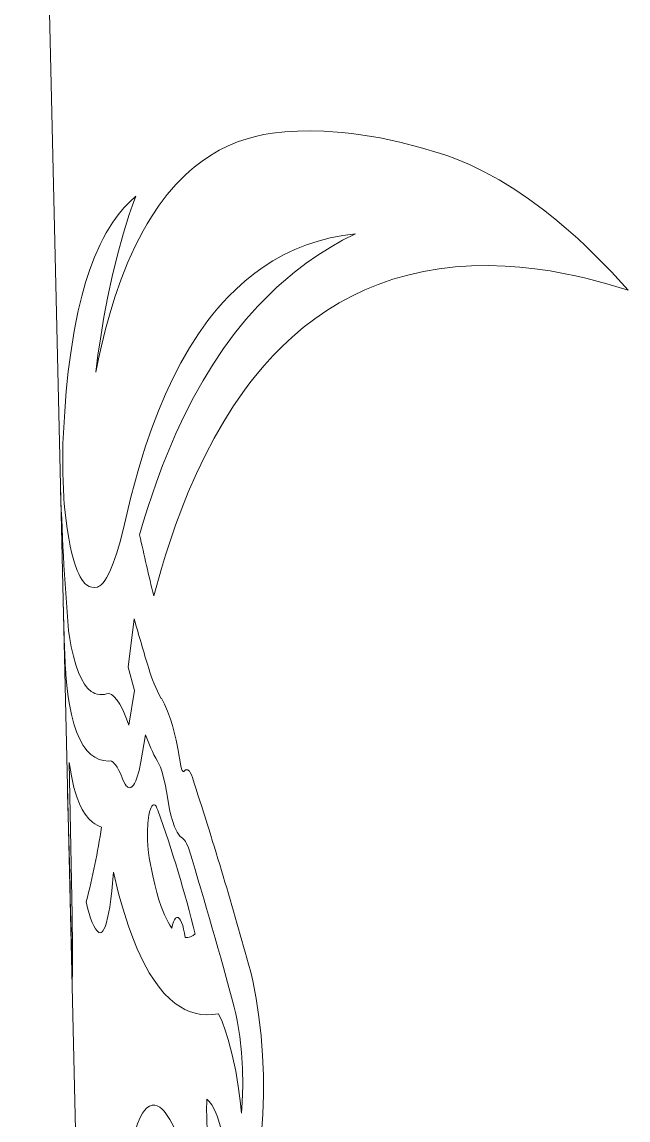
# Model space of a CAD drawing. Extents: x -234 to 858, y -95 to 532.
# Drawn here: x 788.63 to 794.04, y 139.22 to 149.01 of the extents above; entities that cross this region are included whole.
import ezdxf

# ---------------------------------------------------------------- set-up
doc = ezdxf.new("R2010")
doc.units = 0
doc.header["$LTSCALE"] = 7
doc.header["$MEASUREMENT"] = 0
doc.layers.add('8', color=250, linetype='CONTINUOUS', lineweight=15)

msp = doc.modelspace()

# ---------------------------------------------------------------- linework, layer by layer
at = {"layer": '8'}
msp.add_line((791.0292, 56.2445), (788.6305, 159.7286), dxfattribs=at)
at = {"layer": '8', "ltscale": 0.010836}
msp.add_line((789.6329, 143.685), (789.5776, 143.2551), dxfattribs=at)
at = {"layer": '8', "ltscale": 0.005416}
msp.add_line((789.5776, 143.2551), (789.6349, 143.0462), dxfattribs=at)
at = {"layer": '8', "ltscale": 0.007808}
msp.add_line((789.6349, 143.0462), (789.5848, 142.7379), dxfattribs=at)
at = {"layer": '8', "ltscale": 0.006139}
msp.add_line((789.7343, 142.6526), (789.6916, 142.4108), dxfattribs=at)
at = {"layer": '8', "ltscale": 0.033965}
msp.add_line((789.08, 141.0463), (789.0525, 142.4046), dxfattribs=at)
at = {"layer": '8'}
for points in [[(790.8677, 148.0173), (790.7902, 148.0048), (790.7144, 147.9883), (790.6402, 147.968), (790.5552, 147.939), (790.4726, 147.9047), (790.3925, 147.8649), (790.3149, 147.8198), (790.2398, 147.7694), (790.1672, 147.7137), (790.1249, 147.6778), (790.0835, 147.64), (790.0035, 147.5589), (789.9273, 147.4704), (789.8547, 147.3747), (789.7858, 147.2719), (789.7482, 147.2102), (789.7118, 147.1463), (789.6764, 147.0797), (789.6421, 147.0109), (789.5772, 146.8674), (789.5168, 146.7154), (789.4609, 146.5552), (789.4176, 146.4156), (789.3773, 146.2707), (789.3398, 146.1206), (789.3135, 146.0047), (789.2887, 145.886)], [(792.3681, 147.8363), (792.1842, 147.8909), (792.004, 147.937), (791.8279, 147.9746), (791.656, 148.0037), (791.5714, 148.015), (791.488, 148.0242), (791.4063, 148.031), (791.3258, 148.0357), (791.207, 148.0387), (791.091, 148.0366), (790.9779, 148.0295), (790.8677, 148.0173)], [(794.0415, 146.6169), (793.8933, 146.7795), (793.7433, 146.933), (793.6676, 147.0061), (793.5917, 147.0768), (793.49, 147.1672), (793.3879, 147.253), (793.2855, 147.3342), (793.1535, 147.4315), (793.0214, 147.5206), (792.8895, 147.6014), (792.758, 147.6735), (792.6271, 147.7369), (792.5613, 147.7654), (792.4958, 147.7917), (792.4318, 147.8152), (792.3681, 147.8363)], [(789.6481, 147.4565), (789.5928, 147.4061), (789.54, 147.3505), (789.4898, 147.2897), (789.4423, 147.2238), (789.4124, 147.1776), (789.3836, 147.1292), (789.3553, 147.0775), (789.3282, 147.0235), (789.2779, 146.9103), (789.2365, 146.8011), (789.1986, 146.6853), (789.1641, 146.5628), (789.133, 146.4339), (789.1141, 146.3444), (789.0967, 146.2522), (789.066, 146.0598), (789.0445, 145.8916), (789.0266, 145.7163), (789.0121, 145.5343), (789.0034, 145.3935), (788.9965, 145.2491)], [(789.2887, 145.886), (789.3092, 146.0366), (789.3312, 146.1841), (789.363, 146.3756), (789.3978, 146.561), (789.4357, 146.7399), (789.4822, 146.933), (789.533, 147.1172), (789.5883, 147.2918), (789.6176, 147.3754), (789.6481, 147.4565)], [(789.5448, 144.5291), (789.6025, 144.7709), (789.6341, 144.891), (789.6672, 145.0087), (789.7002, 145.1185), (789.7346, 145.2259), (789.7901, 145.3861), (789.8491, 145.5404), (789.9116, 145.6885), (789.9777, 145.8302), (790.0501, 145.9703), (790.1264, 146.1032), (790.2069, 146.2287), (790.2914, 146.3467), (790.3352, 146.4029), (790.3802, 146.4571), (790.4259, 146.5091), (790.4727, 146.5591), (790.5449, 146.6306), (790.6195, 146.6974), (790.6963, 146.7596), (790.7755, 146.8171), (790.8695, 146.8776), (790.9666, 146.9317), (791.0666, 146.9795), (791.1695, 147.0208), (791.2752, 147.0556), (791.3836, 147.084), (791.4947, 147.1058), (791.6083, 147.1212)], [(791.6083, 147.1212), (791.4934, 147.0625), (791.3815, 146.9989), (791.2726, 146.9303), (791.1667, 146.8568), (791.0639, 146.7784), (790.9641, 146.6951), (790.9057, 146.6429), (790.8484, 146.5889), (790.7372, 146.4758), (790.6303, 146.356), (790.528, 146.2296), (790.43, 146.0967), (790.3364, 145.9573), (790.2471, 145.8116), (790.162, 145.6598), (790.0812, 145.5019), (790.0046, 145.3381), (789.9438, 145.1971), (789.8858, 145.0523), (789.8306, 144.9035), (789.7919, 144.7923), (789.7546, 144.6791), (789.717, 144.5581), (789.6808, 144.4351)], [(789.8067, 143.891), (789.8755, 144.1348), (789.912, 144.2535), (789.9498, 144.3702), (790.0025, 144.5223), (790.0578, 144.6704), (790.1156, 144.8144), (790.1886, 144.9817), (790.2655, 145.1427), (790.3464, 145.2974), (790.4314, 145.4454), (790.5205, 145.5867), (790.6159, 145.7241), (790.6653, 145.79), (790.7158, 145.8541), (790.7936, 145.9466), (790.8738, 146.0349), (790.9566, 146.1187), (791.0418, 146.1981), (791.1423, 146.2834), (791.246, 146.3628), (791.3529, 146.4362), (791.463, 146.5035), (791.5762, 146.5648), (791.6925, 146.6198), (791.8117, 146.6687), (791.9426, 146.7141), (792.0767, 146.7524), (792.214, 146.7836), (792.3544, 146.8076), (792.4977, 146.8244), (792.6439, 146.8341), (792.7928, 146.8368), (792.9443, 146.8324), (793.0761, 146.8231), (793.2096, 146.8086), (793.3447, 146.7891), (793.4814, 146.7645), (793.5733, 146.7454), (793.6658, 146.724), (793.8526, 146.6748), (794.0415, 146.6169)], [(789.0107, 144.6838), (789.022, 144.584), (789.0345, 144.4914), (789.0483, 144.4055), (789.0618, 144.334), (789.0765, 144.2683), (789.0991, 144.1862), (789.1241, 144.1164), (789.1374, 144.0863), (789.1514, 144.0595), (789.1655, 144.0366), (789.1801, 144.0169), (789.1932, 144.0024), (789.2067, 143.9902), (789.2294, 143.9755), (789.2531, 143.9671), (789.2779, 143.9648), (789.3036, 143.9689)], [(789.3036, 143.9689), (789.3147, 143.9731), (789.326, 143.9796), (789.3402, 143.9912), (789.3547, 144.0064), (789.3702, 144.0268), (789.3858, 144.0512), (789.416, 144.1094), (789.446, 144.1816), (789.4754, 144.2666), (789.504, 144.3636), (789.5248, 144.4435), (789.5448, 144.5291)], [(789.3863, 143.0169), (789.3677, 143.0124), (789.3494, 143.0099), (789.3258, 143.0099), (789.303, 143.0135), (789.281, 143.0208), (789.2651, 143.0286), (789.2496, 143.0385), (789.2199, 143.0644), (789.2043, 143.0822), (789.1892, 143.1026), (789.1608, 143.1507), (789.1348, 143.2084), (789.1111, 143.2757), (789.0896, 143.3521), (789.0704, 143.4377), (789.0573, 143.5075), (789.0454, 143.5822)], [(789.4039, 142.4176), (789.3601, 142.4212), (789.3189, 142.4324), (789.2803, 142.4512), (789.2444, 142.4774), (789.211, 142.5112), (789.1936, 142.5332), (789.177, 142.5574), (789.1463, 142.6127), (789.1188, 142.677), (789.0944, 142.7501), (789.0732, 142.8319), (789.055, 142.9222), (789.0439, 142.9913), (789.0343, 143.0645), (789.0253, 143.1509), (789.018, 143.2423)], [(789.5848, 142.7379), (789.5638, 142.7954), (789.5458, 142.8398), (789.5276, 142.8797), (789.5032, 142.9258), (789.4789, 142.963), (789.4549, 142.9911), (789.4431, 143.0016), (789.4313, 143.0096), (789.416, 143.0164), (789.4009, 143.0189), (789.3863, 143.0169)], [(790.0501, 142.3747), (790.0233, 142.5282), (790.0072, 142.6038), (789.9898, 142.6757), (789.9737, 142.7345), (789.9568, 142.7897), (789.9309, 142.862), (789.9036, 142.9249), (789.8751, 142.977)], [(789.0525, 142.4046), (789.0715, 142.2867), (789.0952, 142.1813), (789.1088, 142.1335), (789.1237, 142.0889), (789.1455, 142.0346), (789.1695, 141.9863), (789.1957, 141.9439), (789.228, 141.9035), (789.2631, 141.8708), (789.2819, 141.8573), (789.3014, 141.8458), (789.3213, 141.8363), (789.3419, 141.8288)], [(789.5288, 142.2591), (789.5127, 142.2994), (789.4964, 142.3344), (789.4809, 142.3622), (789.4655, 142.3848), (789.455, 142.3971), (789.4445, 142.4067), (789.4307, 142.4153), (789.4171, 142.4189), (789.4039, 142.4176)], [(789.6916, 142.4108), (789.6759, 142.3336), (789.6574, 142.269), (789.6468, 142.2411), (789.6356, 142.2179), (789.625, 142.2013), (789.6142, 142.1892), (789.6017, 142.1812), (789.5892, 142.1792), (789.5767, 142.1834), (789.5688, 142.1891), (789.561, 142.1973), (789.5506, 142.2121), (789.5405, 142.2311), (789.5288, 142.2591)], [(789.93, 142.0946), (789.9128, 142.1954), (789.892, 142.2839), (789.8794, 142.3259), (789.866, 142.3633), (789.8536, 142.3916), (789.8407, 142.4155)], [(790.0796, 142.3274), (790.0753, 142.3237), (790.0708, 142.3233), (790.0664, 142.3261), (790.0609, 142.3345), (790.0561, 142.3472), (790.0501, 142.3747)], [(790.1517, 142.2708), (790.1429, 142.2947), (790.133, 142.3145), (790.125, 142.3261), (790.1167, 142.3345), (790.1104, 142.3385), (790.104, 142.3405), (790.0976, 142.3403), (790.0913, 142.338), (790.0796, 142.3274)], [(789.8444, 141.9788), (789.8362, 141.9987), (789.8274, 142.0139), (789.8192, 142.0228), (789.8108, 142.0269), (789.8047, 142.0267), (789.7986, 142.0238), (789.7909, 142.0159), (789.7837, 142.0038), (789.7773, 141.988), (789.7702, 141.9632), (789.7641, 141.9334), (789.7555, 141.8633), (789.7517, 141.7876), (789.7524, 141.7074), (789.7578, 141.6266), (789.7673, 141.5529)], [(790.0635, 141.729), (790.0513, 141.7372), (790.0394, 141.7488), (790.027, 141.7647), (790.015, 141.7841), (789.9932, 141.8306), (789.9736, 141.8871), (789.9608, 141.9339), (789.9492, 141.9846), (789.93, 142.0946)], [(790.1224, 141.6256), (790.117, 141.6422), (790.1007, 141.6822), (790.0918, 141.6985), (790.0826, 141.712), (790.0731, 141.7222), (790.0635, 141.729)], [(789.7673, 141.5529), (789.7978, 141.3939), (789.8154, 141.3175), (789.8342, 141.2451), (789.8533, 141.1801), (789.8736, 141.1197), (789.9032, 141.0451), (789.9349, 140.9808), (789.9514, 140.9528), (789.9684, 140.9277)], [(789.3183, 140.8884), (789.3282, 140.8847), (789.3382, 140.8869), (789.3482, 140.895), (789.3556, 140.9048), (789.3629, 140.9177), (789.3722, 140.9393), (789.3814, 140.9658), (789.3985, 141.0323), (789.4138, 141.1146), (789.424, 141.1848), (789.4329, 141.261), (789.4467, 141.4271)], [(789.4467, 141.4271), (789.494, 141.2356), (789.5191, 141.1447), (789.5453, 141.0571), (789.5818, 140.9456), (789.6202, 140.8403), (789.6606, 140.7414), (789.7124, 140.6304), (789.7395, 140.5789), (789.7673, 140.53), (789.8103, 140.462), (789.855, 140.4004), (789.9014, 140.3454), (789.9494, 140.2971), (789.9775, 140.2726), (790.0062, 140.2503), (790.0452, 140.2241), (790.0851, 140.202), (790.1258, 140.1841), (790.1758, 140.168), (790.2268, 140.158), (790.279, 140.1539), (790.3321, 140.1559), (790.3861, 140.1639)], [(789.0788, 140.4687), (789.0789, 140.4682), (789.079, 140.4681), (789.0791, 140.4681), (789.0792, 140.4682), (789.0794, 140.4686), (789.0798, 140.4717), (789.0818, 140.5181), (789.0833, 140.7398), (789.08, 141.0463)], [(789.9684, 140.9277), (789.9753, 140.9578), (789.9837, 140.9836), (789.9927, 141.0027), (790.0027, 141.0158), (790.0138, 141.0222), (790.0253, 141.0208), (790.0367, 141.0116), (790.0467, 140.9972), (790.056, 140.9778), (790.0658, 140.9504), (790.0742, 140.919), (790.0816, 140.8828), (790.0874, 140.8439)], [(790.7682, 139.0988), (790.7804, 139.2686), (790.7863, 139.4419), (790.7858, 139.617), (790.779, 139.7922), (790.766, 139.9658), (790.7467, 140.1359), (790.7215, 140.3009), (790.6903, 140.4586), (790.6725, 140.5341), (790.6534, 140.6071)], [(790.3861, 140.1639), (790.4167, 140.0943), (790.4454, 140.0171), (790.4721, 139.9332), (790.4907, 139.8664), (790.5081, 139.7968), (790.5388, 139.6504), (790.5641, 139.4963), (790.5782, 139.3877), (790.5896, 139.2772)], [(790.5896, 139.2772), (790.5972, 139.375), (790.6023, 139.524), (790.6002, 139.6745), (790.5912, 139.8195), (790.5755, 139.9613), (790.5647, 140.0327), (790.5522, 140.102), (790.539, 140.1637), (790.5244, 140.2228)], [(790.2808, 139.4004), (790.3034, 139.3797), (790.3253, 139.3504), (790.3463, 139.3134), (790.3613, 139.281), (790.3755, 139.2452), (790.4012, 139.1648), (790.4205, 139.0867), (790.4369, 139.0027), (790.4502, 138.9142), (790.4582, 138.8455), (790.4643, 138.7754), (790.471, 138.633), (790.4703, 138.4906), (790.4671, 138.4205), (790.4621, 138.3519), (790.4525, 138.2634), (790.4396, 138.1796), (790.4235, 138.1018)], [(789.5548, 138.5887), (789.5645, 138.6858), (789.5757, 138.779), (789.5931, 138.896), (789.6134, 139.0032), (789.6367, 139.099), (789.6631, 139.1816), (789.6774, 139.2174), (789.6924, 139.2493), (789.7081, 139.2769), (789.7244, 139.3002), (789.7462, 139.3236), (789.7688, 139.3395), (789.7923, 139.3476), (789.8164, 139.3481), (789.8383, 139.3419), (789.8605, 139.3297), (789.8828, 139.3116), (789.8996, 139.2942), (789.9164, 139.2737), (789.9341, 139.2486), (789.9516, 139.2202), (789.9861, 139.1541)]]:
    msp.add_lwpolyline(points, dxfattribs=at)
for centre, radius, start, end in [((795.2946, 145.1214), 6.2997, 178.83867, 183.9837), ((814.219, 145.6134), 25.255, 181.59202, 184.61317), ((826.881, 152.7539), 38.119, 192.6054, 193.44479), ((820.6863, 144.5583), 31.6957, 181.36456, 182.37963), ((810.4266, 149.553), 21.6059, 195.75914, 196.97717), ((790.8774, 143.5539), 1.1569, 195.51413, 209.92072), ((790.9267, 143.0426), 1.2543, 198.10935, 210.00025), ((753.6244, 130.3481), 38.4239, 15.48547, 18.07681), ((538.1422, 135.1223), 250.9936, 1.220544, 1.599622), ((778.1129, 137.8379), 12.4412, 14.12909, 19.44178), ((783.1769, 142.7436), 6.2318, 345.30691, 351.55947), ((753.7221, 130.4361), 38.0814, 14.89176, 17.08745), ((790.0932, 140.9725), 0.129, 267.41595, 310.977), ((793.6753, 139.3065), 3.3958, 178.41666, 188.00644)]:
    msp.add_arc(centre, radius, start, end, dxfattribs=at)
msp.add_ellipse((790.3502, 154.5035), major_axis=(-1.0052, -13.625), ratio=0.059261, start_param=6.082764, end_param=6.249386, dxfattribs=at)

doc.saveas('drawing.dxf')
